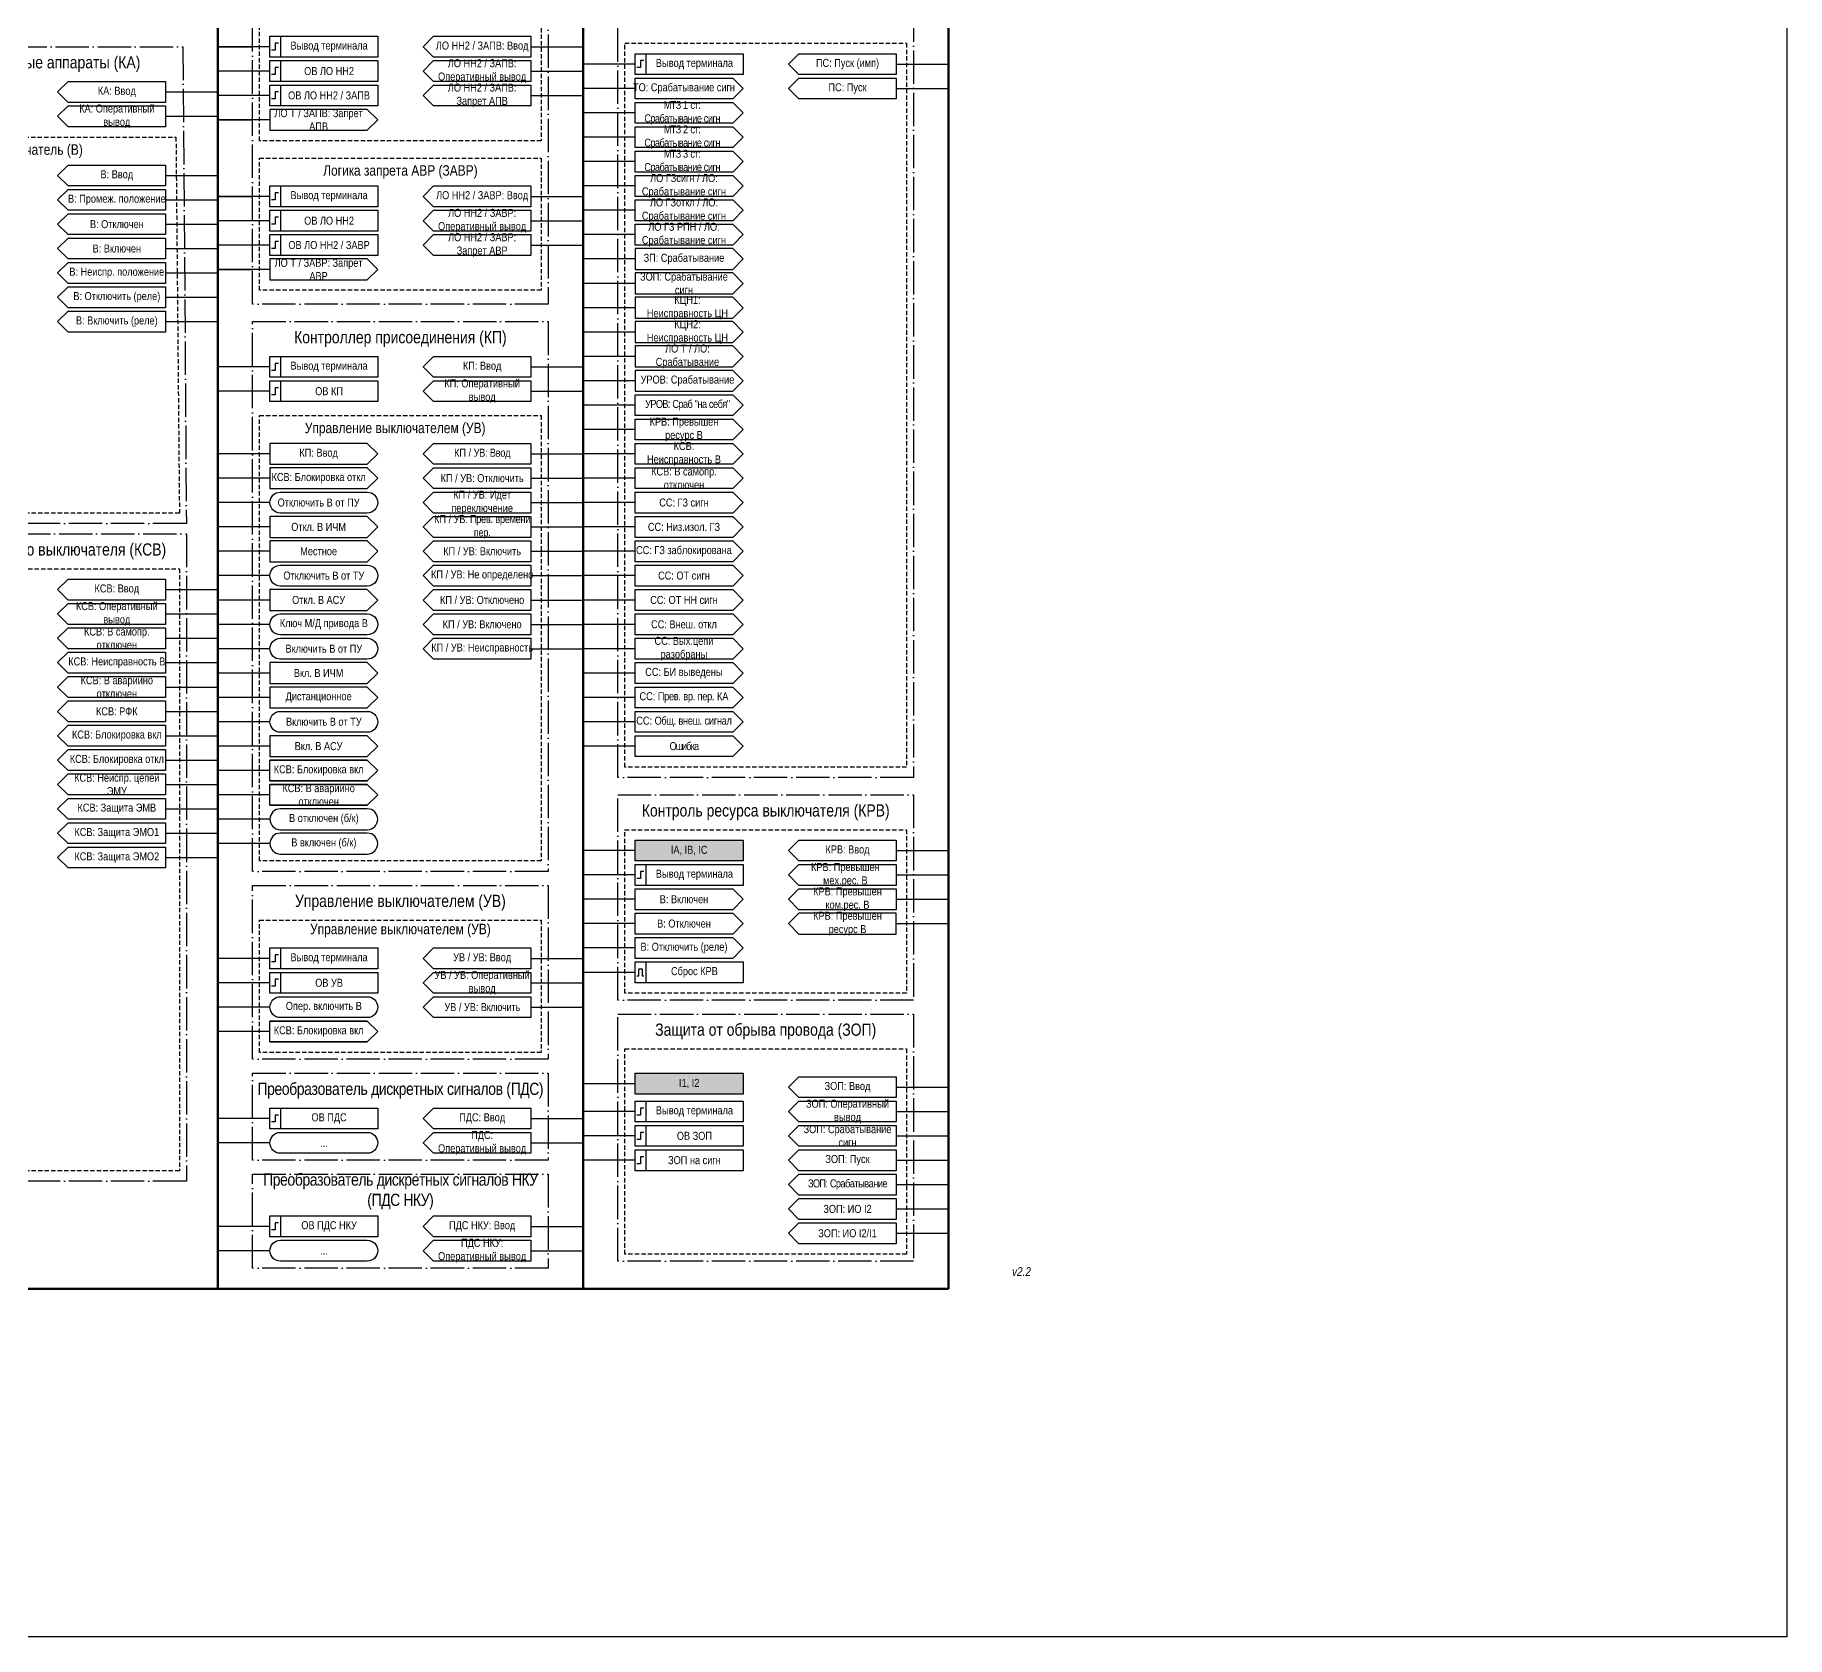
# Model space of a CAD drawing. Header units: millimetres. Extents: x -2016 to 1983, y 0 to 841.
# Drawn here: x 512 to 1016, y 0 to 460 of the extents above; entities that cross this region are included whole.
import ezdxf

# ---------------------------------------------------------------- set-up
doc = ezdxf.new("R2010")
doc.units = ezdxf.units.MM
doc.linetypes.add('ACAD_ISO04W100', pattern=[30, 24, -3, 0, -3])
doc.linetypes.add('штриховая2', pattern=[0.375, 0.25, -0.125])
doc.layers.add('TEXT', color=7, linetype='Continuous', lineweight=25)
doc.layers.add('Основная', color=7, linetype='Continuous')
doc.styles.add('2.5_Gost_RD', font='ARIALN.TTF', dxfattribs={"height": 2.5})
doc.styles.add('3.5_Gost_RD', font='ARIALN.TTF', dxfattribs={"height": 3.5})

msp = doc.modelspace()

# ---------------------------------------------------------------- hatches: boundary and pattern name
at = {"ltscale": 100, "true_color": 0x00cb62}
h = msp.add_hatch(color=112, dxfattribs=at)
h.dxf.hatch_style = 1
h.paths.add_polyline_path([(685, 229), (716, 229), (716, 223), (685, 223)])
h = msp.add_hatch(color=112, dxfattribs=at)
h.dxf.hatch_style = 1
h.paths.add_polyline_path([(685, 162), (716, 162), (716, 156), (685, 156)])

# ---------------------------------------------------------------- linework, layer by layer
at = {"lineweight": 100, "ltscale": 100}
for p, q in [((565, 744), (565, 100)), ((670, 744), (670, 100)), ((775, 744), (775, 100)), ((187, 100), (775, 100))]:
    msp.add_line(p, q, dxfattribs=at)
at = {"ltscale": 100}
for p, q in [((580, 457), (565, 457)), ((565, 457), (575, 457)), ((655, 457), (670, 457)), ((580, 450), (565, 450)), ((655, 450), (670, 450)), ((685, 452), (670, 452)), ((760, 452), (775, 452)), ((550, 444), (565, 444)), ((685, 445), (670, 445)), ((760, 445), (775, 445)), ((580, 443), (565, 443)), ((655, 443), (670, 443)), ((550, 437), (565, 437)), ((580, 436), (565, 436)), ((565, 436), (575, 436)), ((685, 438), (670, 438)), ((685, 431), (670, 431)), ((685, 424), (670, 424)), ((550, 420), (565, 420)), ((550, 413), (565, 413)), ((580, 414), (565, 414)), ((565, 414), (575, 414)), ((655, 414), (670, 414)), ((685, 417), (670, 417)), ((685, 410), (670, 410)), ((550, 406), (565, 406)), ((580, 407), (565, 407)), ((655, 407), (670, 407)), ((685, 403), (670, 403)), ((550, 399), (565, 399)), ((580, 400), (565, 400)), ((655, 400), (670, 400)), ((580, 393), (565, 393)), ((565, 393), (575, 393)), ((685, 396), (670, 396)), ((550, 392), (565, 392)), ((685, 389), (670, 389)), ((550, 385), (565, 385)), ((550, 378), (565, 378)), ((685, 382), (670, 382)), ((685, 375), (670, 375)), ((685, 368), (670, 368)), ((580, 365), (565, 365)), ((655, 365), (670, 365)), ((580, 358), (565, 358)), ((655, 358), (670, 358)), ((685, 361), (670, 361)), ((685, 354), (670, 354)), ((685, 347), (670, 347)), ((580, 340), (565, 340)), ((655, 340), (670, 340)), ((685, 340), (670, 340)), ((580, 333), (565, 333)), ((655, 333), (670, 333)), ((685, 333), (670, 333)), ((580, 326), (565, 326)), ((655, 326), (670, 326)), ((685, 326), (670, 326)), ((580, 319), (565, 319)), ((655, 319), (670, 319)), ((685, 319), (670, 319)), ((580, 312), (565, 312)), ((655, 312), (670, 312)), ((685, 312), (670, 312)), ((522, 304), (550, 304)), ((580, 305), (565, 305)), ((655, 305), (670, 305)), ((685, 305), (670, 305)), ((550, 298), (522, 298)), ((550, 301), (565, 301)), ((580, 298), (565, 298)), ((655, 298), (670, 298)), ((685, 298), (670, 298)), ((522, 297), (550, 297)), ((550, 294), (565, 294)), ((522, 290), (550, 290)), ((550, 287), (565, 287)), ((580, 291), (565, 291)), ((655, 291), (670, 291)), ((685, 291), (670, 291)), ((550, 284), (522, 284)), ((522, 283), (550, 283)), ((580, 284), (565, 284)), ((655, 284), (670, 284)), ((685, 284), (670, 284)), ((550, 277), (522, 277)), ((550, 280), (565, 280)), ((580, 277), (565, 277)), ((685, 277), (670, 277)), ((550, 273), (565, 273)), ((550, 270), (522, 270)), ((580, 270), (565, 270)), ((685, 270), (670, 270)), ((550, 263), (522, 263)), ((550, 266), (565, 266)), ((580, 263), (565, 263)), ((685, 263), (670, 263)), ((550, 259), (565, 259)), ((550, 256), (522, 256)), ((550, 252), (565, 252)), ((580, 256), (565, 256)), ((685, 256), (670, 256)), ((550, 249), (522, 249)), ((580, 249), (565, 249)), ((550, 242), (522, 242)), ((550, 245), (565, 245)), ((580, 242), (565, 242)), ((550, 238), (565, 238)), ((550, 235), (522, 235)), ((580, 235), (565, 235)), ((550, 228), (522, 228)), ((550, 231), (565, 231)), ((580, 228), (565, 228)), ((550, 224), (565, 224)), ((685, 226), (670, 226)), ((760, 226), (775, 226)), ((550, 221), (522, 221)), ((685, 219), (670, 219)), ((760, 219), (775, 219)), ((685, 212), (670, 212)), ((760, 212), (775, 212)), ((685, 205), (670, 205)), ((760, 205), (775, 205)), ((685, 198), (670, 198)), ((580, 195), (565, 195)), ((655, 195), (670, 195)), ((580, 188), (565, 188)), ((655, 188), (670, 188)), ((685, 191), (670, 191)), ((580, 181), (565, 181)), ((655, 181), (670, 181)), ((580, 174), (565, 174)), ((685, 159), (670, 159)), ((760, 158), (775, 158)), ((580, 149), (565, 149)), ((655, 149), (670, 149)), ((685, 151), (670, 151)), ((760, 151), (775, 151)), ((580, 142), (565, 142)), ((655, 142), (670, 142)), ((685, 144), (670, 144)), ((760, 144), (775, 144)), ((685, 137), (670, 137)), ((760, 137), (775, 137)), ((760, 130), (775, 130)), ((760, 123), (775, 123)), ((580, 118), (565, 118)), ((655, 118), (670, 118)), ((760, 116), (775, 116)), ((580, 111), (565, 111)), ((655, 111), (670, 111))]:
    msp.add_line(p, q, dxfattribs=at)
at = {"color": 3, "ltscale": 100}
msp.add_lwpolyline([(0, 841), (1016, 841), (1016, 0), (0, 0)], close=True, dxfattribs=at)
at = {"color": 251, "linetype": 'ACAD_ISO04W100', "lineweight": 30, "ltscale": 0.4, "true_color": 0x58595b}
for points in [[(575, 521), (660, 521), (660, 383), (575, 383)], [(680, 468), (765, 468), (765, 247), (680, 247)], [(470, 457), (555, 457), (556, 320), (471, 320)], [(575, 378), (660, 378), (660, 220), (575, 220)], [(471, 317), (556, 317), (556, 131), (471, 131)], [(680, 242), (765, 242), (765, 183), (680, 183)], [(575, 216), (660, 216), (660, 166), (575, 166)], [(680, 179), (765, 179), (765, 108), (680, 108)], [(575, 162), (660, 162), (660, 137), (575, 137)], [(575, 133), (660, 133), (660, 106), (575, 106)]]:
    msp.add_lwpolyline(points, close=True, dxfattribs=at)
at = {"linetype": 'штриховая2', "ltscale": 5}
for points in [[(577, 468), (658, 468), (658, 430), (577, 430)], [(682, 458), (763, 458), (763, 250), (682, 250)], [(472, 431), (553, 431), (554, 323), (473, 323)], [(577, 425), (658, 425), (658, 387), (577, 387)], [(577, 351), (658, 351), (658, 223), (577, 223)], [(473, 307), (554, 307), (554, 134), (473, 134)], [(682, 232), (763, 232), (763, 185), (682, 185)], [(577, 206), (658, 206), (658, 168), (577, 168)], [(682, 169), (763, 169), (763, 110), (682, 110)]]:
    msp.add_lwpolyline(points, close=True, dxfattribs=at)
at = {"ltscale": 100}
for points in [[(580, 460), (583, 460), (583, 454), (580, 454)], [(580, 460), (611, 460), (611, 454), (580, 454)], [(685, 455), (688, 455), (688, 449), (685, 449)], [(685, 455), (716, 455), (716, 449), (685, 449)], [(580, 453), (583, 453), (583, 447), (580, 447)], [(580, 453), (611, 453), (611, 447), (580, 447)], [(580, 446), (583, 446), (583, 440), (580, 440)], [(580, 446), (611, 446), (611, 440), (580, 440)], [(550, 410), (522, 410), (519, 413), (522, 416), (550, 416)], [(580, 417), (583, 417), (583, 411), (580, 411)], [(580, 417), (611, 417), (611, 411), (580, 411)], [(522, 409), (550, 409), (550, 403), (522, 403), (519, 406)], [(580, 410), (583, 410), (583, 404), (580, 404)], [(580, 410), (611, 410), (611, 404), (580, 404)], [(580, 403), (583, 403), (583, 397), (580, 397)], [(580, 403), (611, 403), (611, 397), (580, 397)], [(522, 402), (550, 402), (550, 396), (522, 396), (519, 399)], [(522, 395), (550, 395), (550, 389), (522, 389), (519, 392)], [(522, 388), (550, 388), (550, 382), (522, 382), (519, 385)], [(522, 381), (550, 381), (550, 375), (522, 375), (519, 378)], [(580, 368), (611, 368), (611, 362), (580, 362)], [(580, 368), (583, 368), (583, 362), (580, 362)], [(580, 361), (611, 361), (611, 355), (580, 355)], [(580, 361), (583, 361), (583, 355), (580, 355)], [(580, 322), (580, 316), (608, 316), (611, 319), (608, 322)], [(580, 315), (580, 309), (608, 309), (611, 312), (608, 315)], [(580, 301), (580, 295), (608, 295), (611, 298), (608, 301)], [(580, 280), (580, 274), (608, 274), (611, 277), (608, 280)], [(580, 273), (580, 267), (608, 267), (611, 270), (608, 273)], [(580, 259), (580, 253), (608, 253), (611, 256), (608, 259)], [(685, 229), (716, 229), (716, 223), (685, 223)], [(729, 226), (732, 229), (760, 229), (760, 223), (732, 223)], [(685, 222), (688, 222), (688, 216), (685, 216)], [(685, 222), (716, 222), (716, 216), (685, 216)], [(732, 216), (729, 219), (732, 222), (760, 222), (760, 216)], [(713, 209), (685, 209), (685, 215), (713, 215), (716, 212)], [(729, 212), (732, 215), (760, 215), (760, 209), (732, 209)], [(713, 202), (685, 202), (685, 208), (713, 208), (716, 205)], [(732, 202), (760, 202), (760, 208), (732, 208), (729, 205)], [(580, 198), (583, 198), (583, 192), (580, 192)], [(580, 198), (611, 198), (611, 192), (580, 192)], [(655, 198), (655, 192), (627, 192), (624, 195), (627, 198)], [(713, 195), (685, 195), (685, 201), (713, 201), (716, 198)], [(685, 194), (688, 194), (688, 188), (685, 188)], [(685, 194), (716, 194), (716, 188), (685, 188)], [(580, 191), (611, 191), (611, 185), (580, 185)], [(580, 191), (583, 191), (583, 185), (580, 185)], [(655, 191), (655, 185), (627, 185), (624, 188), (627, 191)], [(685, 162), (716, 162), (716, 156), (685, 156)], [(760, 161), (760, 155), (732, 155), (729, 158), (732, 161)], [(580, 152), (583, 152), (583, 146), (580, 146)], [(580, 152), (611, 152), (611, 146), (580, 146)], [(655, 152), (655, 146), (627, 146), (624, 149), (627, 152)], [(685, 154), (688, 154), (688, 148), (685, 148)], [(685, 154), (716, 154), (716, 148), (685, 148)], [(760, 154), (760, 148), (732, 148), (729, 151), (732, 154)], [(685, 147), (716, 147), (716, 141), (685, 141)], [(685, 147), (688, 147), (688, 141), (685, 141)], [(655, 145), (655, 139), (627, 139), (624, 142), (627, 145)], [(685, 140), (688, 140), (688, 134), (685, 134)], [(685, 140), (716, 140), (716, 134), (685, 134)], [(580, 121), (583, 121), (583, 115), (580, 115)], [(580, 121), (611, 121), (611, 115), (580, 115)], [(655, 121), (655, 115), (627, 115), (624, 118), (627, 121)], [(655, 114), (655, 108), (627, 108), (624, 111), (627, 114)]]:
    msp.add_lwpolyline(points, close=True, dxfattribs=at)
for points in [[(624, 457), (627, 460), (655, 460), (655, 454), (627, 454), (624, 457)], [(729, 452), (732, 455), (760, 455), (760, 449), (732, 449), (729, 452)], [(624, 450), (627, 453), (655, 453), (655, 447), (627, 447), (624, 450)], [(519, 444), (522, 447), (550, 447), (550, 441), (522, 441), (519, 444)], [(685, 448), (713, 448), (716, 445), (713, 442), (685, 442), (685, 448)], [(729, 445), (732, 448), (760, 448), (760, 442), (732, 442), (729, 445)], [(519, 437), (522, 440), (550, 440), (550, 434), (522, 434), (519, 437)], [(611, 436), (608, 439), (580, 439), (580, 433), (608, 433), (611, 436)], [(685, 441), (713, 441), (716, 438), (713, 435), (685, 435), (685, 441)], [(685, 434), (713, 434), (716, 431), (713, 428), (685, 428), (685, 434)], [(519, 420), (522, 423), (550, 423), (550, 417), (522, 417), (519, 420)], [(685, 427), (713, 427), (716, 424), (713, 421), (685, 421), (685, 427)], [(685, 420), (713, 420), (716, 417), (713, 414), (685, 414), (685, 420)], [(624, 414), (627, 417), (655, 417), (655, 411), (627, 411), (624, 414)], [(685, 413), (713, 413), (716, 410), (713, 407), (685, 407), (685, 413)], [(624, 407), (627, 410), (655, 410), (655, 404), (627, 404), (624, 407)], [(685, 406), (713, 406), (716, 403), (713, 400), (685, 400), (685, 406)], [(716, 396), (713, 399), (685, 399), (685, 393), (713, 393), (716, 396)], [(611, 393), (608, 396), (580, 396), (580, 390), (608, 390), (611, 393)], [(716, 389), (713, 392), (685, 392), (685, 386), (713, 386), (716, 389)], [(716, 382), (713, 385), (685, 385), (685, 379), (713, 379), (716, 382)], [(716, 375), (713, 378), (685, 378), (685, 372), (713, 372), (716, 375)], [(624, 365), (627, 368), (655, 368), (655, 362), (627, 362), (624, 365)], [(716, 368), (713, 371), (685, 371), (685, 365), (713, 365), (716, 368)], [(716, 361), (713, 364), (685, 364), (685, 358), (713, 358), (716, 361)], [(624, 358), (627, 361), (655, 361), (655, 355), (627, 355), (624, 358)], [(685, 357), (713, 357), (716, 354), (713, 351), (685, 351), (685, 357)], [(685, 350), (713, 350), (716, 347), (713, 344), (685, 344), (685, 350)], [(624, 340), (627, 343), (655, 343), (655, 337), (627, 337), (624, 340)], [(685, 343), (713, 343), (716, 340), (713, 337), (685, 337), (685, 343)], [(655, 330), (627, 330), (624, 333), (627, 336), (655, 336), (655, 330), (627, 330), (624, 333), (627, 336), (655, 336)], [(685, 336), (713, 336), (716, 333), (713, 330), (685, 330), (685, 336)], [(655, 323), (627, 323), (624, 326), (627, 329), (655, 329), (655, 323), (627, 323), (624, 326), (627, 329), (655, 329)], [(685, 329), (713, 329), (716, 326), (713, 323), (685, 323), (685, 329)], [(655, 316), (627, 316), (624, 319), (627, 322), (655, 322), (655, 316), (627, 316), (624, 319), (627, 322), (655, 322)], [(685, 322), (713, 322), (716, 319), (713, 316), (685, 316), (685, 322)], [(655, 309), (627, 309), (624, 312), (627, 315), (655, 315), (655, 309), (627, 309), (624, 312), (627, 315), (655, 315)], [(685, 315), (713, 315), (716, 312), (713, 309), (685, 309), (685, 315)], [(655, 302), (627, 302), (624, 305), (627, 308), (655, 308), (655, 302), (627, 302), (624, 305), (627, 308), (655, 308)], [(685, 308), (713, 308), (716, 305), (713, 302), (685, 302), (685, 308)], [(519, 301), (522, 304), (550, 304), (550, 298), (522, 298), (519, 301)], [(655, 295), (627, 295), (624, 298), (627, 301), (655, 301), (655, 295), (627, 295), (624, 298), (627, 301), (655, 301)], [(685, 301), (713, 301), (716, 298), (713, 295), (685, 295), (685, 301)], [(519, 294), (522, 297), (550, 297), (550, 291), (522, 291), (519, 294)], [(655, 288), (627, 288), (624, 291), (627, 294), (655, 294), (655, 288), (627, 288), (624, 291), (627, 294), (655, 294)], [(685, 294), (713, 294), (716, 291), (713, 288), (685, 288), (685, 294)], [(519, 287), (522, 290), (550, 290), (550, 284), (522, 284), (519, 287)], [(655, 281), (627, 281), (624, 284), (627, 287), (655, 287), (655, 281), (627, 281), (624, 284), (627, 287), (655, 287)], [(685, 287), (713, 287), (716, 284), (713, 281), (685, 281), (685, 287)], [(519, 280), (522, 283), (550, 283), (550, 277), (522, 277), (519, 280)], [(685, 280), (713, 280), (716, 277), (713, 274), (685, 274), (685, 280)], [(519, 273), (522, 276), (550, 276), (550, 270), (522, 270), (519, 273)], [(685, 273), (713, 273), (716, 270), (713, 267), (685, 267), (685, 273)], [(519, 266), (522, 269), (550, 269), (550, 263), (522, 263), (519, 266)], [(519, 259), (522, 262), (550, 262), (550, 256), (522, 256), (519, 259)], [(685, 266), (713, 266), (716, 263), (713, 260), (685, 260), (685, 266)], [(685, 259), (713, 259), (716, 256), (713, 253), (685, 253), (685, 259)], [(519, 252), (522, 255), (550, 255), (550, 249), (522, 249), (519, 252)], [(580, 246), (608, 246), (611, 249), (608, 252), (580, 252), (608, 252), (611, 249), (608, 246), (580, 246), (580, 252)], [(519, 245), (522, 248), (550, 248), (550, 242), (522, 242), (519, 245)], [(580, 239), (608, 239), (611, 242), (608, 245), (580, 245), (608, 245), (611, 242), (608, 239), (580, 239), (580, 245)], [(519, 238), (522, 241), (550, 241), (550, 235), (522, 235), (519, 238)], [(519, 231), (522, 234), (550, 234), (550, 228), (522, 228), (519, 231)], [(519, 224), (522, 227), (550, 227), (550, 221), (522, 221), (519, 224)], [(624, 181), (627, 184), (655, 184), (655, 178), (627, 178), (624, 181)], [(580, 171), (608, 171), (611, 174), (608, 177), (580, 177), (608, 177), (611, 174), (608, 171), (580, 171), (580, 177)], [(729, 144), (732, 147), (760, 147), (760, 141), (732, 141), (729, 144)], [(729, 137), (732, 140), (760, 140), (760, 134), (732, 134), (729, 137)], [(729, 130), (732, 133), (760, 133), (760, 127), (732, 127), (729, 130)], [(729, 123), (732, 126), (760, 126), (760, 120), (732, 120), (729, 123)], [(729, 116), (732, 119), (760, 119), (760, 113), (732, 113), (729, 116)]]:
    msp.add_lwpolyline(points, dxfattribs=at)
at = {"lineweight": 30, "ltscale": 100}
for points in [[(582.5, 458), (581.5, 458), (581.5, 456), (580.5, 456)], [(582.5, 451), (581.5, 451), (581.5, 449), (580.5, 449)], [(687.5, 453), (686.5, 453), (686.5, 451), (685.5, 451)], [(582.5, 444), (581.5, 444), (581.5, 442), (580.5, 442)], [(582.5, 415), (581.5, 415), (581.5, 413), (580.5, 413)], [(582.5, 408), (581.5, 408), (581.5, 406), (580.5, 406)], [(582.5, 401), (581.5, 401), (581.5, 399), (580.5, 399)], [(582.5, 366), (581.5, 366), (581.5, 364), (580.5, 364)], [(582.5, 359), (581.5, 359), (581.5, 357), (580.5, 357)], [(687.5, 220), (686.5, 220), (686.5, 218), (685.5, 218)], [(582.5, 196), (581.5, 196), (581.5, 194), (580.5, 194)], [(685.5, 190), (686, 190), (686, 192), (687, 192), (687, 190), (687.5, 190)], [(582.5, 189), (581.5, 189), (581.5, 187), (580.5, 187)], [(687.5, 152), (686.5, 152), (686.5, 150), (685.5, 150)], [(582.5, 150), (581.5, 150), (581.5, 148), (580.5, 148)], [(687.5, 145), (686.5, 145), (686.5, 143), (685.5, 143)], [(687.5, 138), (686.5, 138), (686.5, 136), (685.5, 136)], [(582.5, 119), (581.5, 119), (581.5, 117), (580.5, 117)]]:
    msp.add_lwpolyline(points, dxfattribs=at)
at = {"ltscale": 100}
for points in [[(583, 323, -1), (583, 329), (608, 329, -1), (608, 323)], [(583, 302, -1), (583, 308), (608, 308, -1), (608, 302)], [(583, 288, -1), (583, 294), (608, 294, -1), (608, 288)], [(583, 281, -1), (583, 287), (608, 287, -1), (608, 281)], [(583, 260, -1), (583, 266), (608, 266, -1), (608, 260)], [(583, 232), (608, 232, 1), (608, 238), (583, 238, 1)], [(583, 225), (608, 225, 1), (608, 231), (583, 231, 1)], [(583, 178, -1), (583, 184), (608, 184, -1), (608, 178)], [(583, 139, -1), (583, 145), (608, 145, -1), (608, 139)], [(583, 108, -1), (583, 114), (608, 114, -1), (608, 108)]]:
    msp.add_lwpolyline(points, format="xyb", close=True, dxfattribs=at)
at = {"layer": 'TEXT', "ltscale": 100}
for points in [[(580, 343), (580, 337), (608, 337), (611, 340), (608, 343)], [(580, 336), (580, 330), (608, 330), (611, 333), (608, 336)]]:
    msp.add_lwpolyline(points, close=True, dxfattribs=at)
at = {"layer": 'Основная', "ltscale": 100}
for points in [[(655, 446), (655, 440), (627, 440), (624, 443), (627, 446)], [(655, 403), (655, 397), (627, 397), (624, 400), (627, 403)]]:
    msp.add_lwpolyline(points, close=True, dxfattribs=at)

# ---------------------------------------------------------------- texts
at = {"color": 0, "ltscale": 100, "char_height": 2.3, "width": 28, "attachment_point": 5, "style": '2.5_Gost_RD'}
for s, insert in [('{\\C256;Вывод терминала}', (597, 457)), ('{\\C256;Вывод терминала}', (597, 414)), ('{\\C256;Вывод терминала}', (597, 365)), ('{\\C256;УРОВ: Срабатывание}', (700, 361)), ('{\\C256;ОВ КП}', (597, 358)), ('{\\T0.9;\\C256;УРОВ: Сраб "на себя"}', (700, 354)), ('{\\C256;ОВ ПДС}', (597, 149)), ('{\\C256;ОВ ПДС НКУ}', (597, 118))]:
    msp.add_mtext(s, dxfattribs=dict(at, insert=insert))
at = {"color": 128, "ltscale": 100, "true_color": 0x0b6436, "attachment_point": 5, "style": '3.5_Gost_RD'}
for s, insert, char_height, width in [('Коммутационные аппараты (КА)', (512.5, 452), 3.5, 85), ('Выключатель (В)', (512.5, 427), 3, 81), ('Логика запрета АВР (ЗАВР)', (617.5, 421), 3, 81), ('Контроллер присоединения (КП)', (617.5, 373), 3.5, 85), ('Управление выключателем (УВ)', (616, 347), 3, 81), ('Контроль силового выключателя (КСВ)', (513.5, 312), 3.5, 85), ('\\pt108.5;Контроль ресурса выключателя (КРВ)', (722.5, 237), 3.5, 85), ('Управление выключателем (УВ)', (617.5, 211), 3.5, 85), ('Управление выключателем (УВ)', (617.5, 203), 3, 85), ('Защита от обрыва провода (ЗОП)', (722.5, 174), 3.5, 85), ('{\\T0.95;Преобразователь дискретных сигналов (ПДС)}', (617.5, 157), 3.5, 85), ('{\\T0.95;Преобразователь дискретных сигналов НКУ (ПДС НКУ)}', (617.5, 128), 3.5, 85)]:
    msp.add_mtext(s, dxfattribs=dict(at, insert=insert, char_height=char_height, width=width))
at = {"ltscale": 100, "attachment_point": 5, "style": '2.5_Gost_RD'}
for s, insert, char_height, width in [('КА: Ввод', (536, 444), 2.3, 28), ('КА: Оперативный вывод', (536, 437), 2.3, 28), ('{\\T0.9;МТЗ }1{\\T0.9; ст: Срабатывание сигн}', (698.5, 438), 2.3, 27), ('{\\T0.9;МТЗ }2{\\T0.9; ст: Срабатывание сигн}', (698.5, 431), 2.3, 27), ('{\\T0.9;МТЗ }3{\\T0.9; ст: Срабатывание сигн}', (698.5, 424), 2.3, 27), ('В: Ввод', (536, 420), 2.3, 28), ('ЛО ГЗсигн / ЛО: Срабатывание сигн', (699, 417), 2.3, 28), ('В: Промеж. положение', (536, 413), 2.3, 28), ('ЛО ГЗоткл / ЛО: Срабатывание сигн', (699, 410), 2.3, 28), ('В: Отключен', (536, 406), 2.3, 28), ('ЛО ГЗ РПН / ЛО: Срабатывание сигн', (699, 403), 2.3, 28), ('В: Включен', (536, 399), 2.3, 28), ('В: Неиспр. положение', (536, 392), 2.3, 28), ('В: Отключить (реле)', (536, 385), 2.3, 28), ('КЦН1: \\PНеисправность ЦН', (700, 382), 2.3, 28), ('В: Включить (реле)', (536, 378), 2.3, 28), ('КЦН2: \\PНеисправность ЦН', (700, 375), 2.3, 28), ('КП: Ввод', (641, 365), 2.3, 28), ('КП: Оперативный вывод', (641, 358), 2.3, 28), ('КП / {\\T0.95;УВ: Ввод}', (641, 340), 2.3, 28), ('КП / УВ: Отключить', (641, 333), 2.3, 28), ('КП / УВ: Идет переключение', (641, 326), 2.3, 28), ('Отключить В от ПУ', (594, 326), 2.3, 28), ('КП / {\\T0.95;УВ: Прев. времени пер.}', (641, 319), 2.3, 28), ('СС: ГЗ сигн', (699, 326), 2.3, 28), ('Откл. В ИЧМ', (594, 319), 2.3, 28), ('СС: Низ.изол. ГЗ', (699, 319), 2.3, 28), ('Местное', (594, 312), 2.3, 28), ('КП / УВ: Включить', (641, 312), 2.3, 28), ('КСВ: Ввод', (536, 301), 2.3, 28), ('Отключить В от ТУ', (595.5, 305), 2.3, 31), ('КП / УВ: Не определено', (641, 305), 2.3, 28), ('СС: ОТ сигн', (699, 305), 2.3, 28), ('КСВ: Оперативный вывод', (536, 294), 2.3, 28), ('Откл. В АСУ', (594, 298), 2.3, 28), ('КП / УВ: Отключено', (641, 298), 2.3, 28), ('СС: ОТ НН сигн', (699, 298), 2.3, 28), ('Ключ М/Д привода В', (595.5, 291), 2.3, 31), ('КП / УВ: Включено', (641, 291), 2.3, 28), ('СС: Внеш. откл', (699, 291), 2.3, 28), ('КСВ: В самопр. отключен', (536, 287), 2.3, 28), ('СС: Вых.цепи разобраны', (699, 284), 2.3, 28), ('Включить В от ПУ', (595.5, 284), 2.3, 31), ('КП / УВ: Неисправность ', (641, 284), 2.3, 28), ('КСВ: Неисправность В', (536, 280), 2.3, 28), ('Вкл. В ИЧМ', (594, 277), 2.3, 28), ('СС: БИ выведены', (699, 277), 2.3, 28), ('КСВ: В аварийно отключен', (536, 273), 2.3, 28), ('КСВ: РФК', (536, 266), 2.3, 28), ('Дистанционное', (594, 270), 2.3, 28), ('Включить В от ТУ', (595.5, 263), 2.3, 31), ('КСВ: Блокировка вкл', (536, 259), 2.3, 28), ('Вкл. В АСУ', (594, 256), 2.3, 28), ('КСВ: Блокировка откл', (536, 252), 2.3, 28), ('КСВ: Неиспр. цепей ЭМУ', (536, 245), 2.3, 28), ('КСВ: Защита ЭМВ', (536, 238), 2.3, 28), ('КСВ: Защита ЭМО1', (536, 231), 2.3, 28), ('КРВ: Ввод', (746, 226), 2.3, 28), ('\\pt16.1;КСВ: Защита ЭМО2', (536, 224), 2.3, 28), ('КРВ: Превышен мех.рес. В', (745.39, 219), 2.3, 29.22), ('В: Включен', (699, 212), 2.3, 28), ('КРВ: Превышен ком.рес. В', (746, 212), 2.3, 28), ('КРВ: Превышен ресурс В', (746, 205), 2.3, 28), ('В: Отключен', (699, 205), 2.3, 28), ('УВ / УВ: Ввод', (641, 195), 2.3, 28), ('В: Отключить (реле)', (699, 198), 2.3, 28), ('УВ / УВ: Оперативный вывод', (641, 188), 2.3, 28), ('Сброс КРВ', (702, 191), 2.3, 28), ('Опер. включить В', (595.5, 181), 2.3, 31), ('ПДС: Ввод', (641, 149), 2.3, 28), ('...', (595.5, 142), 2.3, 31), ('ПДС: ^JОперативный вывод', (641, 142), 2.3, 28), ('ПДС НКУ: Ввод', (641, 118), 2.3, 28), ('ПДС НКУ: ^JОперативный вывод', (641, 111), 2.3, 28), ('...', (595.5, 111), 2.3, 31), ('{\\fArial Narrow|b0|i1|c204|p34;v2.2}', (796, 105), 2.5, 24)]:
    msp.add_mtext(s, dxfattribs=dict(at, insert=insert, char_height=char_height, width=width))
at = {"layer": 'TEXT', "ltscale": 100, "char_height": 2.3, "attachment_point": 5, "style": '2.5_Gost_RD'}
for s, insert, width in [('ЛО НН2 / ЗАПВ: Ввод', (641, 457), 28), ('ЛО НН2 / ЗАПВ: Оперативный вывод', (641, 450), 28), ('Вывод терминала', (702, 452), 28), ('ПС: Пуск (имп)', (746, 452), 28), ('ЛО НН2 / ЗАПВ: Запрет АПВ', (641, 443), 28), ('ПС: Пуск', (746, 445), 28), ('ЛО Т / ЗАПВ: Запрет АПВ', (594, 436), 28), ('ЛО НН2 / ЗАВР: Ввод', (641, 414), 28), ('ЛО НН2 / ЗАВР: Оперативный вывод', (641, 407), 28), ('ЛО НН2 / ЗАВР: Запрет АВР', (641, 400), 28), ('ЛО Т / ЗАВР: Запрет АВР', (594, 393), 28), ('ЛО Т / ЛО: Срабатывание', (700, 368), 28), ('КП: Ввод', (594, 340), 28), ('КСВ: Блокировка откл', (594, 333), 28), ('СС: {\\T0.95;Общ. внеш. сигнал}', (699, 263), 28), ('КСВ: Блокировка вкл', (594, 249), 28), ('В отключен (б/к)', (595.5, 235), 31), ('В включен (б/к)', (595.5, 228), 31), ('Вывод терминала', (702, 219), 28), ('ЗОП: Ввод', (746, 158), 28), ('ЗОП: Оперативный вывод', (746, 151), 28)]:
    msp.add_mtext(s, dxfattribs=dict(at, insert=insert, width=width))
at = {"layer": 'TEXT', "color": 0, "ltscale": 100, "char_height": 2.3, "attachment_point": 5, "style": '2.5_Gost_RD'}
for s, insert, width in [('{\\C256;ОВ ЛО НН2}', (597, 450), 28), ('{\\C256;ТО: Срабатывание сигн}', (699, 445), 28), ('{\\C256;ОВ ЛО НН2}', (597, 407), 28), ('{\\C256;ЗП: Срабатывание}', (699, 396), 28), ('{\\C256;ЗОП: Срабатывание сигн}', (699, 389), 28), ('{\\C256;КРВ: Превышен ресурс В}', (699, 347), 28), ('{\\C256;КСВ: \\PНеисправность В}', (699, 340), 28), ('{\\C256;КСВ: В самопр. отключен}', (699, 333), 28), ('{\\C256;СС: ГЗ заблокирована}', (699, 312), 28), ('{\\C256;СС: \\T0.95;Прев. вр. пер.\\T1; КА}', (699, 270), 28), ('{\\T0.85;\\C256;Ошибка}', (699, 256), 28), ('{\\C256;КСВ: В аварийно отключен}', (594, 242), 28), ('{\\C256;IA, IB, IC}', (700.5, 226), 31), ('{\\C256;Вывод терминала}', (597, 195), 28), ('{\\C256;ОВ УВ}', (597, 188), 28), ('{\\C256;УВ / УВ\\T0.95;: Включить}', (641, 181), 28), ('{\\C256;КСВ: Блокировка вкл}', (594, 174), 28), ('{\\C256;I1, I2}', (700.5, 159), 31), ('{\\C256;Вывод терминала}', (702, 151), 28), ('{\\C256;ЗОП: Срабатывание сигн}', (746, 144), 28), ('{\\C256;ОВ ЗОП}', (702, 144), 28), ('{\\C256;ЗОП на сигн}', (702, 137), 28), ('{\\C256;ЗОП: Пуск}', (746, 137), 28), ('{\\T0.9;\\C256;ЗОП: Срабатывание}', (746, 130), 28), ('{\\C256;ЗОП: ИО I2}', (746, 123), 28), ('{\\C256;ЗОП: ИО I2/I1}', (746, 116), 28)]:
    msp.add_mtext(s, dxfattribs=dict(at, insert=insert, width=width))
at = {"layer": 'Основная', "color": 0, "ltscale": 100, "char_height": 2.3, "width": 28, "attachment_point": 5, "style": '2.5_Gost_RD'}
for s, insert in [('{\\C256;ОВ ЛО НН2 / ЗАПВ}', (597, 443)), ('{\\C256;ОВ ЛО НН2 / ЗАВР}', (597, 400))]:
    msp.add_mtext(s, dxfattribs=dict(at, insert=insert))

doc.saveas('drawing.dxf')
